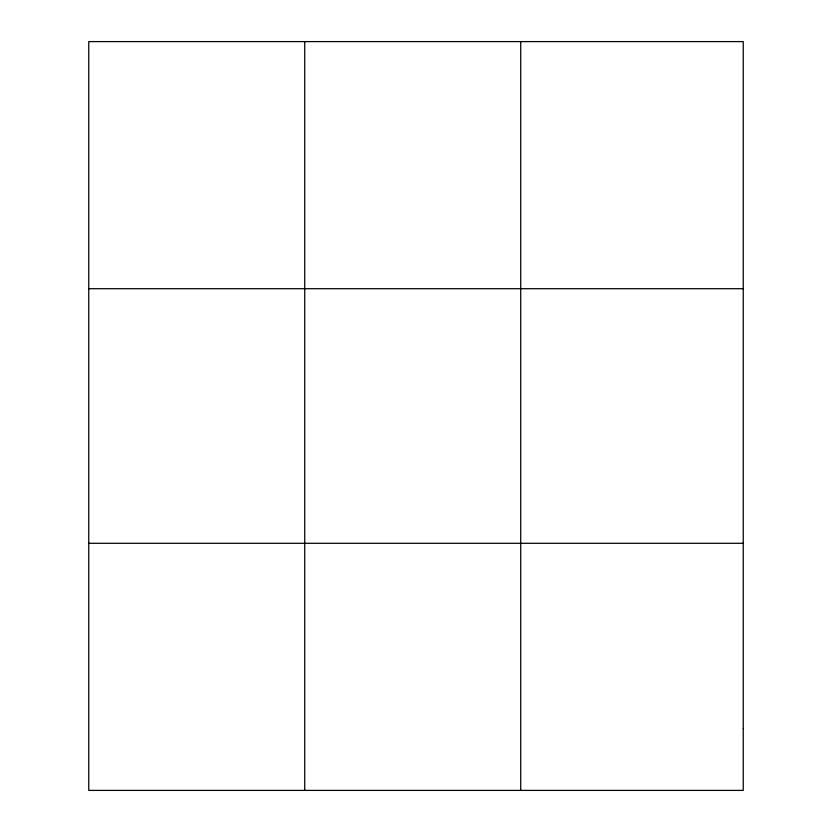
<?xml version="1.0" encoding="UTF-8"?>
<svg xmlns="http://www.w3.org/2000/svg" width="832" height="832" viewBox="0 0 832 832"><rect width="100%" height="100%" fill="white"/><g stroke="black" fill="none" stroke-linecap="round" stroke-linejoin="round"><path stroke-width="1.25" d="M304.73 41.6L304.73 790.4M520.718 41.6L520.718 790.4M88.754 288.704L743.246 288.704M88.754 543.296L743.246 543.296M743.246 728.624L743.246 790.4L88.754 790.4L88.754 41.6L743.246 41.6L743.246 728.624"/></g></svg>
